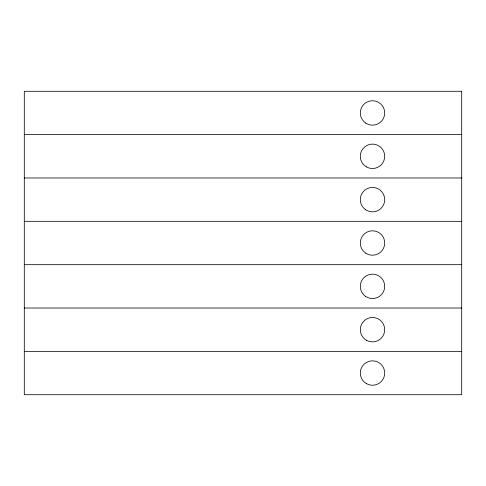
<?xml version="1.0" encoding="UTF-8"?>
<svg xmlns="http://www.w3.org/2000/svg" width="486" height="486" viewBox="0 0 486 486"><rect width="100%" height="100%" fill="white"/><g stroke="black" fill="none" stroke-linecap="round" stroke-linejoin="round"><path stroke-width="0.73" d="M24.3 134.634L461.7 134.634M24.3 177.979L461.7 177.979M24.3 221.324L461.7 221.324M24.3 264.676L461.7 264.676M24.3 308.021L461.7 308.021M24.3 351.366L461.7 351.366M461.7 91.289L24.3 91.289L24.3 394.711L461.7 394.711L461.7 91.289M365.666 123.061A12.199 12.199 0 0 0 384.669 113.827A12.199 12.199 0 0 0 367.173 101.987A12.199 12.199 0 0 0 365.666 123.061M366.401 166.868A12.199 12.199 0 0 0 384.699 156.304A12.199 12.199 0 0 0 366.401 145.739A12.199 12.199 0 0 0 366.401 166.868M365.666 209.758A12.199 12.199 0 0 0 384.669 200.524A12.199 12.199 0 0 0 367.173 188.677A12.199 12.199 0 0 0 365.666 209.758M365.666 253.103A12.199 12.199 0 0 0 384.669 243.869A12.199 12.199 0 0 0 367.173 232.029A12.199 12.199 0 0 0 365.666 253.103M365.666 296.448A12.199 12.199 0 0 0 384.669 287.214A12.199 12.199 0 0 0 367.173 275.374A12.199 12.199 0 0 0 365.666 296.448M366.401 340.255A12.199 12.199 0 0 0 384.699 329.69A12.199 12.199 0 0 0 366.401 319.126A12.199 12.199 0 0 0 366.401 340.255M366.401 383.606A12.199 12.199 0 0 0 384.699 373.041A12.199 12.199 0 0 0 366.401 362.477A12.199 12.199 0 0 0 366.401 383.606"/></g></svg>
